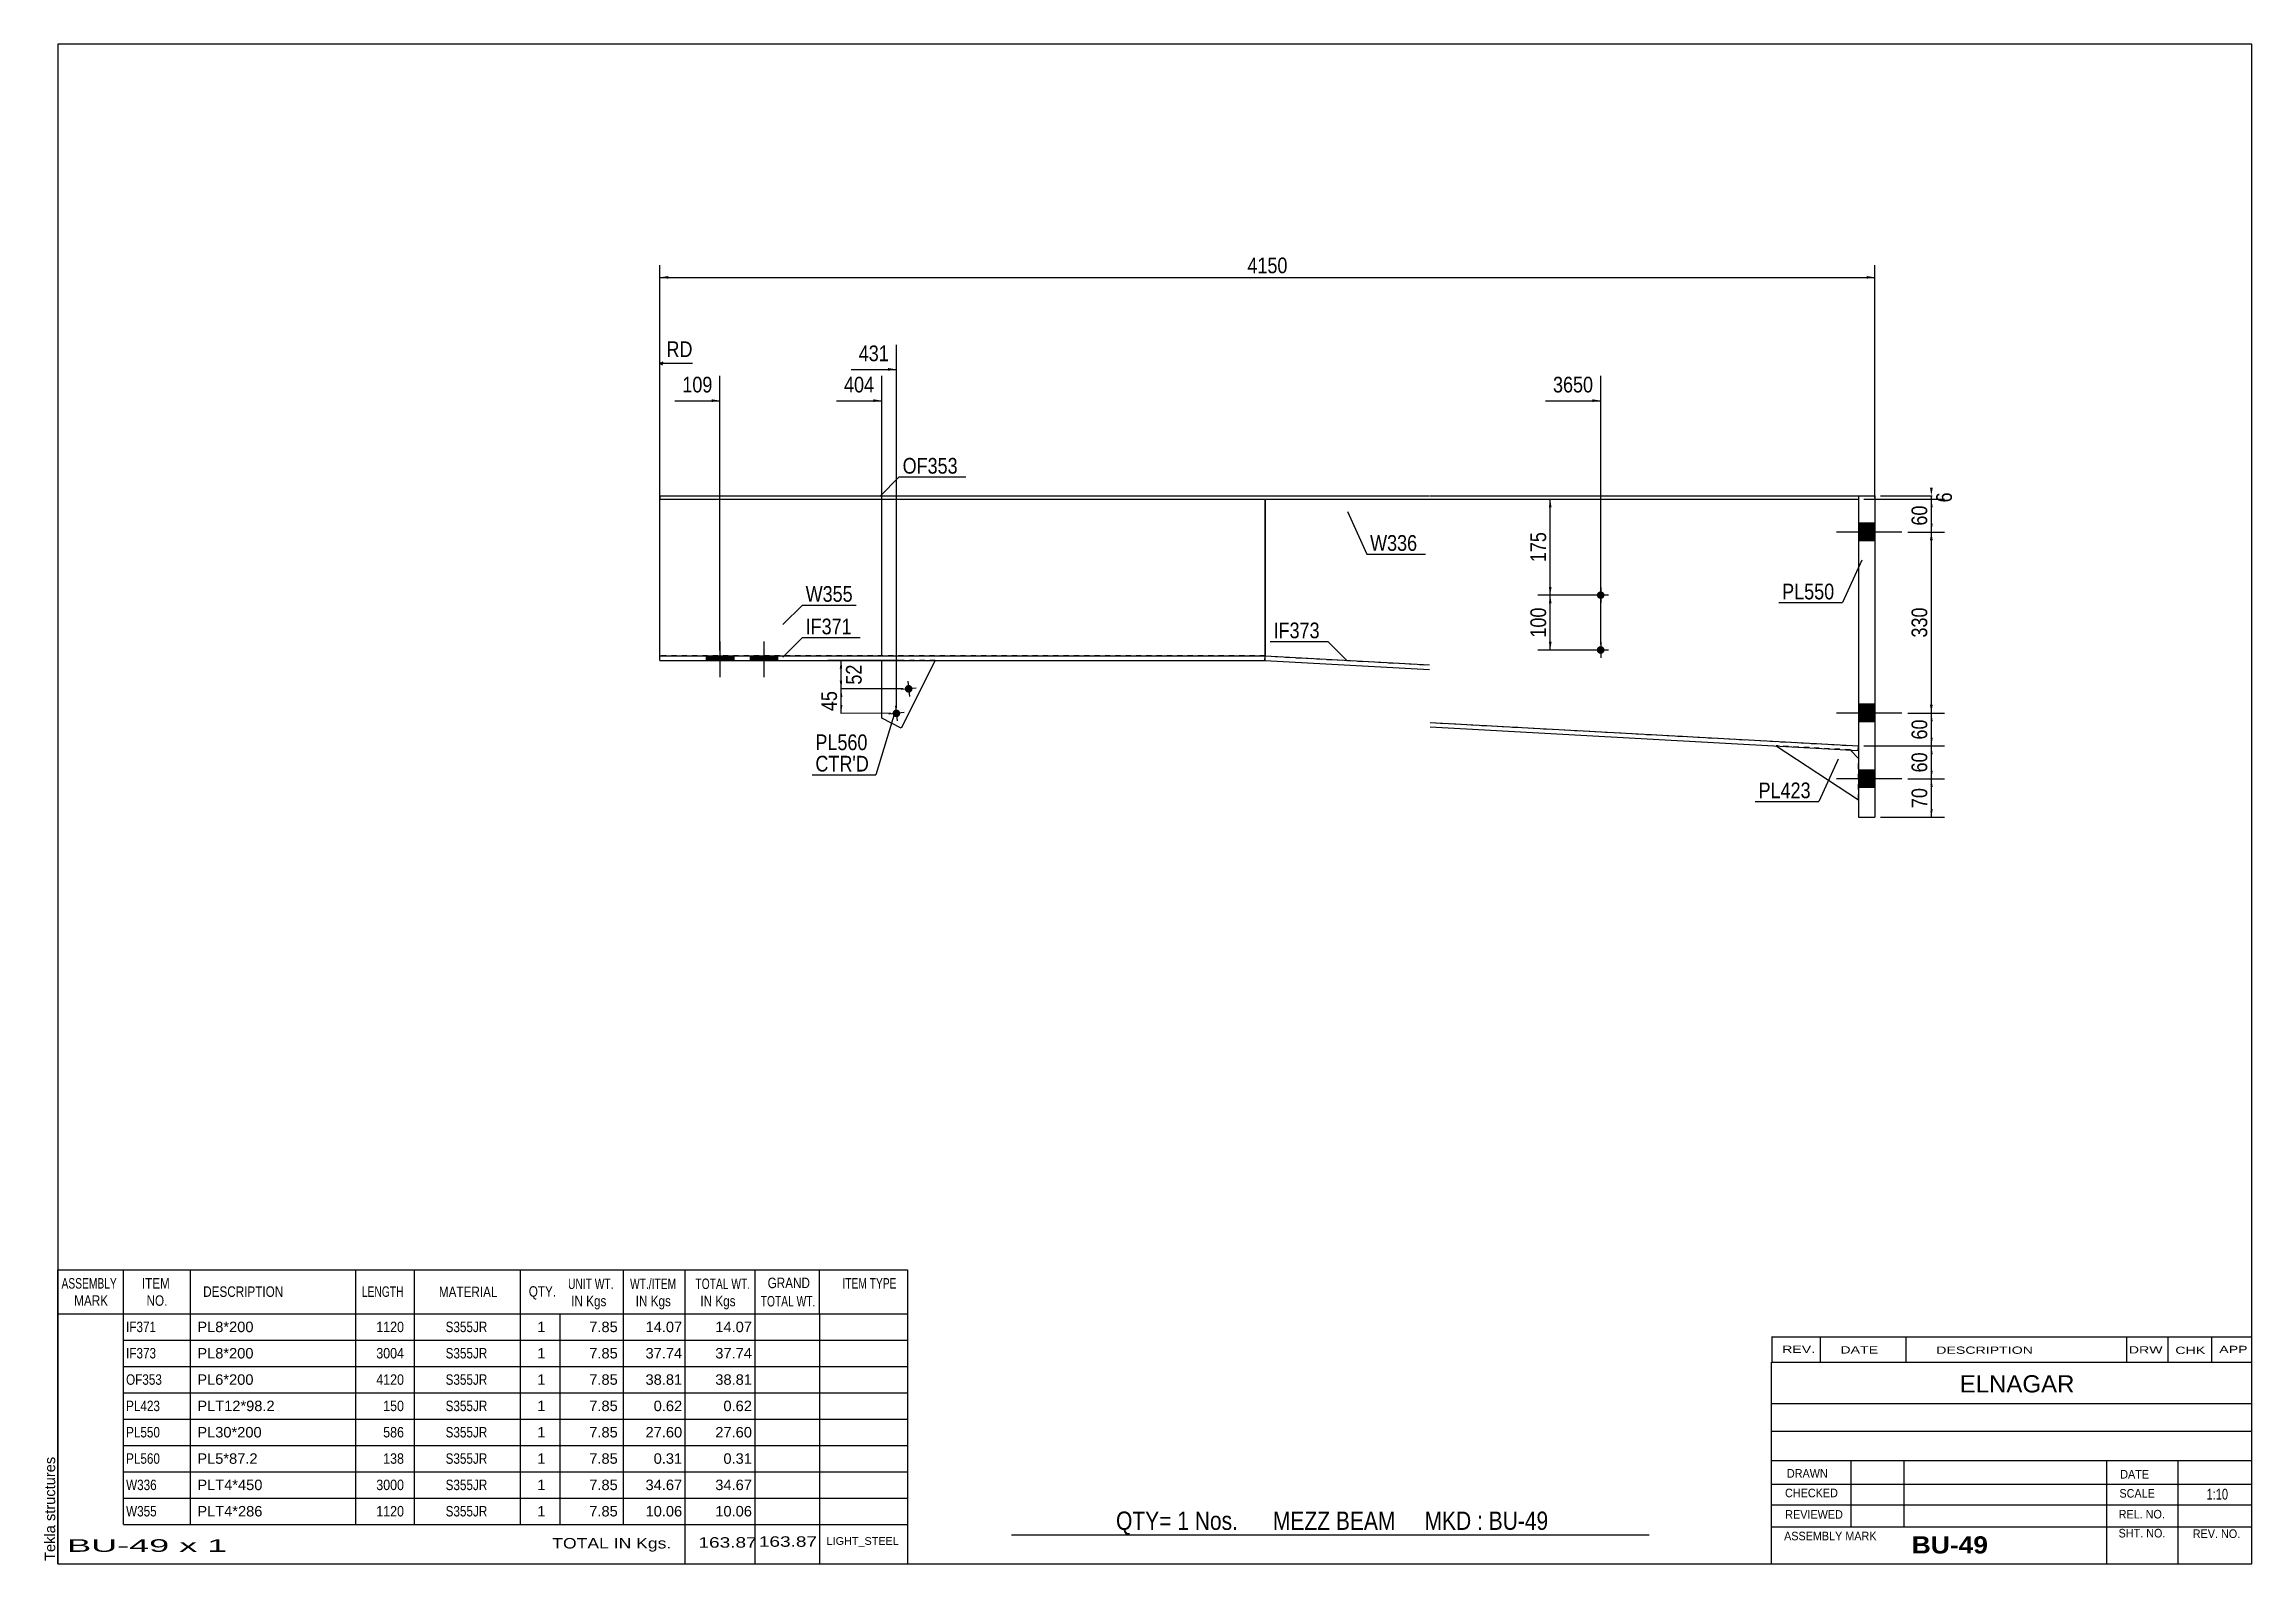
# Model space of a CAD drawing. Header units: millimetres. Extents: x -112 to 290, y -180 to 97.
import ezdxf

# ---------------------------------------------------------------- set-up
doc = ezdxf.new("R2010")
doc.units = ezdxf.units.MM
doc.linetypes.add('DXK_LINE_DOT1', pattern=[1.8814, 0.9407, -0.9407])
doc.styles.add('Arial', font='ARIAL.TTF', dxfattribs={"height": 0.2})
doc.styles.add('Arial Bold', font='ARIALBD.TTF', dxfattribs={"height": 0.2})
doc.styles.add('Arial Narrow', font='ARIALN.TTF', dxfattribs={"height": 0.2})

# ---------------------------------------------------------------- blocks, each defined once
blk = doc.blocks.new('Unknown-627317620-1211')
at = {"color": 5, "linetype": 'Continuous'}
for p, q in [((290.23, 97.23), (-109.77, 97.23)), ((-109.77, 97.23), (-109.77, -179.77)), ((290.23, -179.77), (290.23, 97.23)), ((-109.77, -179.77), (290.23, -179.77))]:
    blk.add_line(p, q, dxfattribs=at)
at = {"color": 174, "linetype": 'Continuous', "style": 'Arial'}
blk.add_text('Tekla structures', height=1.9102, rotation=90, dxfattribs=at).set_placement((-110.27, -179.27))
blk = doc.blocks.new('Bolt-627317620-1271 - 1232')
at = {"linetype": 'Continuous'}
for points in [[(172.21, -3.21, -1), (170.81, -3.21, -1)], [(172.21, -13.21, -1), (170.81, -13.21, -1)]]:
    blk.add_hatch(color=3, dxfattribs=at).paths.add_polyline_path(points)
at = {"color": 3, "linetype": 'Continuous'}
for p, q in [((172.91, -3.21), (170.11, -3.21)), ((171.51, -1.81), (171.51, -4.61)), ((171.51, -11.81), (171.51, -14.61)), ((172.91, -13.21), (170.11, -13.21))]:
    blk.add_line(p, q, dxfattribs=at)
blk = doc.blocks.new('Bolt-627317620-1272 - 1232')
at = {"linetype": 'Continuous'}
blk.add_hatch(color=3, dxfattribs=at).paths.add_polyline_path([(43.8, -24.68, -1), (42.41, -24.83, -1)])
at = {"color": 3, "linetype": 'Continuous'}
for p, q in [((42.96, -23.36), (43.25, -26.15)), ((44.5, -24.61), (41.71, -24.9))]:
    blk.add_line(p, q, dxfattribs=at)
blk = doc.blocks.new('Bolt-627317620-1273 - 1232')
at = {"linetype": 'Continuous'}
blk.add_hatch(color=3, dxfattribs=at).paths.add_polyline_path([(46.04, -20.21, -1), (44.64, -20.36, -1)])
at = {"color": 3, "linetype": 'Continuous'}
for p, q in [((45.19, -18.89), (45.48, -21.68)), ((46.73, -20.14), (43.95, -20.43))]:
    blk.add_line(p, q, dxfattribs=at)
blk = doc.blocks.new('Bolt-627317620-1274 - 1232')
at = {"linetype": 'Continuous'}
for points in [[(218.51, 9.9), (218.51, 6.7), (221.51, 6.7), (221.51, 9.9)], [(218.51, 9.9), (218.51, 6.7), (221.51, 6.7), (221.51, 9.9)], [(218.51, -23.1), (218.51, -26.3), (221.51, -26.3), (221.51, -23.1)], [(218.51, -23.1), (218.51, -26.3), (221.51, -26.3), (221.51, -23.1)], [(218.51, -35.1), (218.51, -38.3), (221.51, -38.3), (221.51, -35.1)], [(218.51, -35.1), (218.51, -38.3), (221.51, -38.3), (221.51, -35.1)]]:
    blk.add_hatch(color=3, dxfattribs=at).paths.add_polyline_path(points)
at = {"color": 3, "linetype": 'Continuous'}
for p, q in [((226.41, 8.3), (214.51, 8.3)), ((226.41, 8.3), (214.51, 8.3)), ((221.51, 9.9), (218.51, 9.9)), ((221.51, 9.9), (218.51, 9.9)), ((221.51, 6.7), (218.51, 6.7)), ((221.51, 6.7), (218.51, 6.7)), ((221.51, -23.1), (218.51, -23.1)), ((221.51, -23.1), (218.51, -23.1)), ((226.41, -24.7), (214.51, -24.7)), ((226.41, -24.7), (214.51, -24.7)), ((221.51, -26.3), (218.51, -26.3)), ((221.51, -26.3), (218.51, -26.3)), ((221.51, -35.1), (218.51, -35.1)), ((221.51, -35.1), (218.51, -35.1)), ((226.41, -36.7), (214.51, -36.7)), ((226.41, -36.7), (214.51, -36.7)), ((221.51, -38.3), (218.51, -38.3)), ((221.51, -38.3), (218.51, -38.3))]:
    blk.add_line(p, q, dxfattribs=at)
blk = doc.blocks.new('Bolt-627317620-1275 - 1232')
at = {"linetype": 'Continuous'}
for points in [[(13.5, -14.3), (8.5, -14.3), (8.5, -15.1), (13.5, -15.1)], [(13.5, -14.3), (8.5, -14.3), (8.5, -15.1), (13.5, -15.1)], [(21.5, -14.3), (16.5, -14.3), (16.5, -15.1), (21.5, -15.1)], [(21.5, -14.3), (16.5, -14.3), (16.5, -15.1), (21.5, -15.1)]]:
    blk.add_hatch(color=3, dxfattribs=at).paths.add_polyline_path(points)
at = {"color": 3, "linetype": 'Continuous'}
for p, q in [((11, -18.16), (11, -11.66)), ((11, -18.16), (11, -11.66)), ((19, -18.16), (19, -11.66)), ((19, -18.16), (19, -11.66)), ((8.5, -15.1), (8.5, -14.3)), ((8.5, -15.1), (8.5, -14.3)), ((13.5, -15.1), (13.5, -14.3)), ((13.5, -15.1), (13.5, -14.3)), ((16.5, -15.1), (16.5, -14.3)), ((16.5, -15.1), (16.5, -14.3)), ((21.5, -15.1), (21.5, -14.3)), ((21.5, -15.1), (21.5, -14.3))]:
    blk.add_line(p, q, dxfattribs=at)
blk = doc.blocks.new('Part-627317620-1291 - 1232')
at = {"color": 2, "linetype": 'Continuous'}
for p, q in [((0, -14.3), (0, 14.3)), ((110.31, 14.3), (110.31, -14.3))]:
    blk.add_line(p, q, dxfattribs=at)
at = {"color": 7, "linetype": 'DXK_LINE_DOT1'}
for p, q in [((0, 14.3), (80.17, 14.3)), ((80.27, 14.3), (110.31, 14.3)), ((80.17, -14.3), (0, -14.3)), ((110.31, -14.3), (80.27, -14.3))]:
    blk.add_line(p, q, dxfattribs=at)
blk = doc.blocks.new('Part-627317620-1344 - 1232')
at = {"color": 2, "linetype": 'Continuous'}
for p, q in [((40.42, -25.65), (40.42, -15.1)), ((50.17, -15.1), (44, -27.44)), ((44, -27.44), (40.42, -25.65))]:
    blk.add_line(p, q, dxfattribs=at)
at = {"color": 7, "linetype": 'DXK_LINE_DOT1'}
blk.add_line((50.17, -15.1), (40.42, -15.1), dxfattribs=at)
blk = doc.blocks.new('Part-627317620-1366 - 1232')
at = {"color": 2, "linetype": 'Continuous'}
for p, q in [((203.53, -30.68), (218.51, -40.5)), ((218.51, -33), (217.01, -31.42))]:
    blk.add_line(p, q, dxfattribs=at)
at = {"color": 7, "linetype": 'DXK_LINE_DOT1'}
for p, q in [((217.01, -31.42), (203.53, -30.68)), ((218.51, -40.5), (218.51, -33))]:
    blk.add_line(p, q, dxfattribs=at)
blk = doc.blocks.new('Part-627317620-1388 - 1232')
at = {"color": 2, "linetype": 'Continuous'}
for p, q in [((218.51, 14.9), (221.51, 14.9)), ((218.51, 14.9), (218.51, -43.7)), ((221.51, 14.9), (221.51, -43.7)), ((218.51, -43.7), (221.51, -43.7))]:
    blk.add_line(p, q, dxfattribs=at)
blk = doc.blocks.new('Part-627317620-1410 - 1232')
at = {"color": 2, "linetype": 'Continuous'}
for p, q in [((110.27, -15.1), (110.31, -14.3)), ((110.27, -15.1), (140.31, -16.74)), ((110.31, -14.3), (140.31, -15.94)), ((140.41, -26.43), (218.51, -30.7)), ((140.41, -27.23), (218.47, -31.5)), ((218.47, -31.5), (218.51, -30.7))]:
    blk.add_line(p, q, dxfattribs=at)
blk = doc.blocks.new('Part-627317620-1432 - 1232')
at = {"color": 2, "linetype": 'Continuous'}
for p, q in [((0, -15.1), (0, -14.3)), ((0, -14.3), (80.17, -14.3)), ((0, -15.1), (80.17, -15.1)), ((80.27, -14.3), (110.31, -14.3)), ((80.27, -15.1), (110.31, -15.1)), ((110.31, -15.1), (110.31, -14.3))]:
    blk.add_line(p, q, dxfattribs=at)
blk = doc.blocks.new('Part-627317620-1454 - 1232')
at = {"color": 2, "linetype": 'Continuous'}
blk.add_line((110.31, -14.3), (110.31, 14.3), dxfattribs=at)
at = {"color": 7, "linetype": 'DXK_LINE_DOT1'}
for p, q in [((110.31, 14.3), (140.31, 14.3)), ((140.41, 14.3), (218.51, 14.3)), ((218.51, 14.3), (218.51, -30.7)), ((110.31, -14.3), (140.31, -15.94)), ((140.41, -26.43), (218.51, -30.7))]:
    blk.add_line(p, q, dxfattribs=at)
blk = doc.blocks.new('Part-627317620-1476 - 1232')
at = {"color": 2, "linetype": 'Continuous'}
for p, q in [((0, 14.9), (0, 14.3)), ((0, 14.9), (80.17, 14.9)), ((0, 14.3), (80.17, 14.3)), ((80.27, 14.9), (140.31, 14.9)), ((80.27, 14.3), (140.31, 14.3)), ((140.41, 14.9), (218.51, 14.9)), ((140.41, 14.3), (218.51, 14.3)), ((218.51, 14.9), (218.51, 14.3))]:
    blk.add_line(p, q, dxfattribs=at)
blk = doc.blocks.new('StraightDimension-627317620-2605 - 1232')
at = {"linetype": 'Continuous'}
for points in [[(231.55, -38.2), (231.8, -36.7), (232.05, -38.2)], [(232.05, -42.2), (231.8, -43.7), (231.55, -42.2)]]:
    blk.add_hatch(color=7, dxfattribs=at).paths.add_polyline_path(points)
at = {"color": 7, "linetype": 'Continuous'}
for p, q in [((227.51, -36.7), (234.2, -36.7)), ((231.8, -43.7), (231.8, -36.7)), ((222.51, -43.7), (234.2, -43.7))]:
    blk.add_line(p, q, dxfattribs=at)
at = {"color": 0}
blk.add_wipeout([(231.65, -37.77), (227.45, -37.77), (227.45, -42.63), (231.65, -42.63)], dxfattribs=at)
at = {"color": 3, "style": 'Arial Narrow'}
blk.add_text('70', height=2.863, rotation=90.0002, dxfattribs=at).set_placement((231.05, -42.03))
blk = doc.blocks.new('StraightDimension-627317620-2603 - 1232')
at = {"linetype": 'Continuous'}
for points in [[(231.55, -26.2), (231.8, -24.7), (232.05, -26.2)], [(232.05, -29.2), (231.8, -30.7), (231.55, -29.2)]]:
    blk.add_hatch(color=7, dxfattribs=at).paths.add_polyline_path(points)
at = {"color": 7, "linetype": 'Continuous'}
for p, q in [((227.51, -24.7), (234.2, -24.7)), ((231.8, -30.7), (231.8, -24.7)), ((219.51, -30.7), (234.2, -30.7))]:
    blk.add_line(p, q, dxfattribs=at)
at = {"color": 0}
blk.add_wipeout([(231.65, -25.27), (227.45, -25.27), (227.45, -30.13), (231.65, -30.13)], dxfattribs=at)
at = {"color": 3, "style": 'Arial Narrow'}
blk.add_text('60', height=2.863, rotation=90.0002, dxfattribs=at).set_placement((231.05, -29.53))
blk = doc.blocks.new('StraightDimension-627317620-1954 - 1232')
at = {"linetype": 'Continuous'}
for points in [[(32.77, -16.6), (33.02, -15.1), (33.27, -16.6)], [(33.27, -18.78), (33.02, -20.28), (32.77, -18.78)]]:
    blk.add_hatch(color=7, dxfattribs=at).paths.add_polyline_path(points)
at = {"color": 7, "linetype": 'Continuous'}
for p, q in [((43.66, -15.1), (30.62, -15.1)), ((33.02, -20.28), (33.02, -15.1)), ((44.34, -20.28), (30.62, -20.28))]:
    blk.add_line(p, q, dxfattribs=at)
at = {"color": 0}
blk.add_wipeout([(37.37, -15.26), (33.17, -15.26), (33.17, -20.12), (37.37, -20.12)], dxfattribs=at)
at = {"color": 3, "style": 'Arial Narrow'}
blk.add_text('52', height=2.863, rotation=89.9945, dxfattribs=at).set_placement((36.77, -19.52))
blk = doc.blocks.new('StraightDimension-627317620-1508 - 1232')
at = {"linetype": 'Continuous'}
blk.add_hatch(color=7, dxfattribs=at).paths.add_polyline_path([(9.44, 32.49), (10.94, 32.24), (9.44, 31.99)])
at = {"color": 7, "linetype": 'Continuous'}
for p, q in [((10.94, -13.3), (10.94, 36.74)), ((2.71, 32.24), (10.94, 32.24))]:
    blk.add_line(p, q, dxfattribs=at)
at = {"color": 0, "linetype": 'Continuous'}
blk.add_wipeout([(6.53, 39.59), (6.53, 43.79), (0.59, 43.79), (0.59, 39.59)], dxfattribs=at)
at = {"color": 7, "linetype": 'Continuous'}
for p, q in [((0, 15.9), (0, 43.49)), ((0.5, 39.24), (0, 38.99)), ((0.5, 38.74), (0, 38.99))]:
    blk.add_line(p, q, dxfattribs=at)
at = {"color": 3, "linetype": 'Continuous', "style": 'Arial Narrow'}
blk.add_text('RD', height=2.863, dxfattribs=at).set_placement((1.19, 40.19))
at = {"color": 0}
blk.add_wipeout([(10.17, 33.14), (10.17, 37.34), (3.48, 37.34), (3.48, 33.14)], dxfattribs=at)
at = {"color": 7, "linetype": 'Continuous'}
blk.add_line((5.93, 38.99), (0, 38.99), dxfattribs=at)
at = {"color": 3, "style": 'Arial Narrow'}
blk.add_text('109', height=2.863, dxfattribs=at).set_placement((4.08, 33.74))
blk = doc.blocks.new('StraightDimension-627317620-1535 - 1232')
at = {"linetype": 'Continuous'}
blk.add_hatch(color=7, dxfattribs=at).paths.add_polyline_path([(38.92, 32.49), (40.42, 32.24), (38.92, 31.99)])
at = {"color": 7, "linetype": 'Continuous'}
for p, q in [((40.42, -14.1), (40.42, 36.74)), ((32.19, 32.24), (40.42, 32.24))]:
    blk.add_line(p, q, dxfattribs=at)
at = {"color": 0}
blk.add_wipeout([(39.65, 33.14), (39.65, 37.34), (32.96, 37.34), (32.96, 33.14)], dxfattribs=at)
at = {"color": 3, "style": 'Arial Narrow'}
blk.add_text('404', height=2.863, dxfattribs=at).set_placement((33.56, 33.74))
blk = doc.blocks.new('StraightDimension-627317620-1556 - 1232')
at = {"linetype": 'Continuous'}
blk.add_hatch(color=7, dxfattribs=at).paths.add_polyline_path([(41.6, 38.19), (43.1, 37.94), (41.6, 37.69)])
at = {"color": 7, "linetype": 'Continuous'}
for p, q in [((43.1, -23.76), (43.1, 42.44)), ((34.87, 37.94), (43.1, 37.94))]:
    blk.add_line(p, q, dxfattribs=at)
at = {"color": 0}
blk.add_wipeout([(42.33, 38.84), (42.33, 43.04), (35.64, 43.04), (35.64, 38.84)], dxfattribs=at)
at = {"color": 3, "style": 'Arial Narrow'}
blk.add_text('431', height=2.863, dxfattribs=at).set_placement((36.24, 39.44))
blk = doc.blocks.new('StraightDimension-627317620-1955 - 1232')
at = {"linetype": 'Continuous'}
for points in [[(32.77, -21.78), (33.02, -20.28), (33.27, -21.78)], [(33.27, -23.25), (33.02, -24.75), (32.77, -23.25)]]:
    blk.add_hatch(color=7, dxfattribs=at).paths.add_polyline_path(points)
at = {"color": 7, "linetype": 'Continuous'}
for p, q in [((44.34, -20.28), (30.77, -20.28)), ((33.02, -24.75), (33.02, -20.28)), ((42.1, -24.76), (30.77, -24.75))]:
    blk.add_line(p, q, dxfattribs=at)
at = {"color": 0}
blk.add_wipeout([(32.87, -20.09), (28.67, -20.09), (28.67, -24.95), (32.87, -24.95)], dxfattribs=at)
at = {"color": 3, "style": 'Arial Narrow'}
blk.add_text('45', height=2.863, rotation=89.9945, dxfattribs=at).set_placement((32.27, -24.35))
blk = doc.blocks.new('StraightDimension-627317620-1572 - 1232')
at = {"linetype": 'Continuous'}
blk.add_hatch(color=7, dxfattribs=at).paths.add_polyline_path([(170.01, 32.49), (171.51, 32.24), (170.01, 31.99)])
at = {"color": 7, "linetype": 'Continuous'}
for p, q in [((171.51, -12.21), (171.51, 36.74)), ((161.45, 32.24), (171.51, 32.24))]:
    blk.add_line(p, q, dxfattribs=at)
at = {"color": 0}
blk.add_wipeout([(170.73, 33.14), (170.73, 37.34), (162.22, 37.34), (162.22, 33.14)], dxfattribs=at)
at = {"color": 3, "style": 'Arial Narrow'}
blk.add_text('3650', height=2.863, dxfattribs=at).set_placement((162.82, 33.74))
blk = doc.blocks.new('StraightDimension-627317620-1638 - 1232')
at = {"linetype": 'Continuous'}
for points in [[(162.06, 12.8), (162.31, 14.3), (162.56, 12.8)], [(162.56, -1.71), (162.31, -3.21), (162.06, -1.71)]]:
    blk.add_hatch(color=7, dxfattribs=at).paths.add_polyline_path(points)
at = {"color": 7, "linetype": 'Continuous'}
for p, q in [((111.31, 14.3), (164.71, 14.3)), ((162.31, -3.21), (162.31, 14.3)), ((170.51, -3.21), (160.06, -3.21))]:
    blk.add_line(p, q, dxfattribs=at)
at = {"color": 0}
blk.add_wipeout([(162.16, 8.89), (157.96, 8.89), (157.96, 2.2), (162.16, 2.2)], dxfattribs=at)
at = {"color": 3, "style": 'Arial Narrow'}
blk.add_text('175', height=2.863, rotation=90.0002, dxfattribs=at).set_placement((161.56, 2.8))
blk = doc.blocks.new('StraightDimension-627317620-1639 - 1232')
at = {"linetype": 'Continuous'}
for points in [[(162.06, -4.71), (162.31, -3.21), (162.56, -4.71)], [(162.56, -11.71), (162.31, -13.21), (162.06, -11.71)]]:
    blk.add_hatch(color=7, dxfattribs=at).paths.add_polyline_path(points)
at = {"color": 7, "linetype": 'Continuous'}
for p, q in [((170.51, -3.21), (160.06, -3.21)), ((162.31, -13.21), (162.31, -3.21)), ((170.51, -13.21), (160.06, -13.21))]:
    blk.add_line(p, q, dxfattribs=at)
at = {"color": 0}
blk.add_wipeout([(162.16, -4.87), (157.96, -4.87), (157.96, -11.55), (162.16, -11.55)], dxfattribs=at)
at = {"color": 3, "style": 'Arial Narrow'}
blk.add_text('100', height=2.863, rotation=90.0002, dxfattribs=at).set_placement((161.56, -10.95))
blk = doc.blocks.new('StraightDimension-627317620-1673 - 1232')
at = {"linetype": 'Continuous'}
for points in [[(1.5, 54.47), (0, 54.72), (1.5, 54.97)], [(220.01, 54.97), (221.51, 54.72), (220.01, 54.47)]]:
    blk.add_hatch(color=7, dxfattribs=at).paths.add_polyline_path(points)
at = {"color": 7, "linetype": 'Continuous'}
for p, q in [((0, 14.1), (0, 56.97)), ((221.51, 14.5), (221.51, 56.97)), ((0, 54.72), (221.51, 54.72))]:
    blk.add_line(p, q, dxfattribs=at)
at = {"color": 0}
blk.add_wipeout([(115.01, 54.87), (115.01, 59.07), (106.5, 59.07), (106.5, 54.87)], dxfattribs=at)
at = {"color": 3, "style": 'Arial Narrow'}
blk.add_text('4150', height=2.863, dxfattribs=at).set_placement((107.1, 55.47))
blk = doc.blocks.new('StraightDimension-627317620-2600 - 1232')
at = {"linetype": 'Continuous'}
for points in [[(232.05, 16.4), (231.8, 14.9), (231.55, 16.4)], [(231.55, 12.8), (231.8, 14.3), (232.05, 12.8)]]:
    blk.add_hatch(color=7, dxfattribs=at).paths.add_polyline_path(points)
at = {"color": 7, "linetype": 'Continuous'}
for p, q in [((219.51, 14.3), (234.05, 14.3)), ((222.51, 14.9), (234.05, 14.9)), ((231.8, 14.3), (231.8, 14.9))]:
    blk.add_line(p, q, dxfattribs=at)
at = {"color": 0}
blk.add_wipeout([(236.15, 16.11), (231.95, 16.11), (231.95, 13.09), (236.15, 13.09)], dxfattribs=at)
at = {"color": 3, "style": 'Arial Narrow'}
blk.add_text('6', height=2.86, rotation=90.0002, dxfattribs=at).set_placement((235.55, 13.69))
blk = doc.blocks.new('StraightDimension-627317620-2601 - 1232')
at = {"linetype": 'Continuous'}
for points in [[(231.55, 12.8), (231.8, 14.3), (232.05, 12.8)], [(232.05, 9.8), (231.8, 8.3), (231.55, 9.8)]]:
    blk.add_hatch(color=7, dxfattribs=at).paths.add_polyline_path(points)
at = {"color": 7, "linetype": 'Continuous'}
for p, q in [((219.51, 14.3), (234.2, 14.3)), ((231.8, 8.3), (231.8, 14.3)), ((227.51, 8.3), (234.2, 8.3))]:
    blk.add_line(p, q, dxfattribs=at)
at = {"color": 0}
blk.add_wipeout([(231.65, 13.73), (227.45, 13.73), (227.45, 8.87), (231.65, 8.87)], dxfattribs=at)
at = {"color": 3, "style": 'Arial Narrow'}
blk.add_text('60', height=2.863, rotation=90.0002, dxfattribs=at).set_placement((231.05, 9.47))
blk = doc.blocks.new('StraightDimension-627317620-2602 - 1232')
at = {"linetype": 'Continuous'}
for points in [[(231.55, 6.8), (231.8, 8.3), (232.05, 6.8)], [(232.05, -23.2), (231.8, -24.7), (231.55, -23.2)]]:
    blk.add_hatch(color=7, dxfattribs=at).paths.add_polyline_path(points)
at = {"color": 7, "linetype": 'Continuous'}
for p, q in [((227.51, 8.3), (234.2, 8.3)), ((231.8, -24.7), (231.8, 8.3)), ((227.51, -24.7), (234.2, -24.7))]:
    blk.add_line(p, q, dxfattribs=at)
at = {"color": 0}
blk.add_wipeout([(231.65, -4.86), (227.45, -4.86), (227.45, -11.54), (231.65, -11.54)], dxfattribs=at)
at = {"color": 3, "style": 'Arial Narrow'}
blk.add_text('330', height=2.863, rotation=90.0002, dxfattribs=at).set_placement((231.05, -10.94))
blk = doc.blocks.new('StraightDimension-627317620-2604 - 1232')
at = {"linetype": 'Continuous'}
for points in [[(231.55, -32.2), (231.8, -30.7), (232.05, -32.2)], [(232.05, -35.2), (231.8, -36.7), (231.55, -35.2)]]:
    blk.add_hatch(color=7, dxfattribs=at).paths.add_polyline_path(points)
at = {"color": 7, "linetype": 'Continuous'}
for p, q in [((219.51, -30.7), (234.2, -30.7)), ((231.8, -36.7), (231.8, -30.7)), ((227.51, -36.7), (234.2, -36.7))]:
    blk.add_line(p, q, dxfattribs=at)
at = {"color": 0}
blk.add_wipeout([(231.65, -31.27), (227.45, -31.27), (227.45, -36.13), (231.65, -36.13)], dxfattribs=at)
at = {"color": 3, "style": 'Arial Narrow'}
blk.add_text('60', height=2.863, rotation=90.0002, dxfattribs=at).set_placement((231.05, -35.53))
blk = doc.blocks.new('CBS_CALLOFF-627317620-2842')
at = {"color": 7, "linetype": 'Continuous'}
blk.add_line((64.11, -174.5), (180.34, -174.52), dxfattribs=at)
at = {"color": 3, "linetype": 'Continuous', "style": 'Arial Narrow'}
blk.add_text('QTY= 1 Nos.      MEZZ BEAM     MKD : BU-49', height=3.3405, dxfattribs=at).set_placement((83.15, -173.61))
blk = doc.blocks.new('CBS_BOM-627317620-2841')
at = {"color": 7, "linetype": 'Continuous'}
for p, q in [((-109.8, -134.2), (-109.8, -126.2)), ((-109.79, -126.2), (45.12, -126.2)), ((-97.8, -134.2), (-97.8, -126.2)), ((-85.61, -134.2), (-85.61, -126.2)), ((-55.44, -134.2), (-55.44, -126.2)), ((-44.76, -134.2), (-44.76, -126.2)), ((-25.45, -134.2), (-25.45, -126.2)), ((-6.65, -134.2), (-6.65, -126.2)), ((4.57, -134.2), (4.57, -126.2)), ((17.35, -134.2), (17.35, -126.2)), ((29.1, -134.2), (29.1, -126.2)), ((45.13, -126.21), (45.12, -134.19)), ((-109.8, -134.2), (45.13, -134.2)), ((-109.8, -139), (-109.8, -134.2)), ((-97.8, -139), (-97.8, -134.2)), ((-85.61, -139), (-85.61, -134.2)), ((-55.44, -139), (-55.44, -134.2)), ((-44.76, -139), (-44.76, -134.2)), ((-25.45, -139), (-25.45, -134.2)), ((-18.18, -139), (-18.18, -134.2)), ((-6.65, -139), (-6.65, -134.2)), ((4.57, -139), (4.57, -134.2)), ((17.35, -139), (17.35, -134.2)), ((29.12, -139), (29.12, -134.2)), ((45.13, -134.2), (45.13, -139)), ((-109.8, -143.8), (-109.8, -139)), ((-97.8, -139), (45.12, -139)), ((-97.8, -143.8), (-97.8, -139)), ((-85.61, -143.8), (-85.61, -139)), ((-55.44, -143.8), (-55.44, -139)), ((-44.76, -143.8), (-44.76, -139)), ((-25.45, -143.8), (-25.45, -139)), ((-18.18, -143.8), (-18.18, -139)), ((-6.65, -143.8), (-6.65, -139)), ((4.57, -143.8), (4.57, -139)), ((17.35, -143.8), (17.35, -139)), ((29.12, -143.8), (29.12, -139)), ((45.13, -139), (45.13, -143.8)), ((-109.8, -148.6), (-109.8, -143.8)), ((-97.8, -143.8), (45.12, -143.8)), ((-97.8, -148.6), (-97.8, -143.8)), ((-85.61, -148.6), (-85.61, -143.8)), ((-55.44, -148.6), (-55.44, -143.8)), ((-44.76, -148.6), (-44.76, -143.8)), ((-25.45, -148.6), (-25.45, -143.8)), ((-18.18, -148.6), (-18.18, -143.8)), ((-6.65, -148.6), (-6.65, -143.8)), ((4.57, -148.6), (4.57, -143.8)), ((17.35, -148.6), (17.35, -143.8)), ((29.12, -148.6), (29.12, -143.8)), ((45.13, -143.8), (45.13, -148.6)), ((-109.8, -153.4), (-109.8, -148.6)), ((-97.8, -148.6), (45.12, -148.6)), ((-97.8, -153.4), (-97.8, -148.6)), ((-85.61, -153.4), (-85.61, -148.6)), ((-55.44, -153.4), (-55.44, -148.6)), ((-44.76, -153.4), (-44.76, -148.6)), ((-25.45, -153.4), (-25.45, -148.6)), ((-18.18, -153.4), (-18.18, -148.6)), ((-6.65, -153.4), (-6.65, -148.6)), ((4.57, -153.4), (4.57, -148.6)), ((17.35, -153.4), (17.35, -148.6)), ((29.12, -153.4), (29.12, -148.6)), ((45.13, -148.6), (45.13, -153.4)), ((-109.8, -158.2), (-109.8, -153.4)), ((-97.8, -153.4), (45.12, -153.4)), ((-97.8, -158.2), (-97.8, -153.4)), ((-85.61, -158.2), (-85.61, -153.4)), ((-55.44, -158.2), (-55.44, -153.4)), ((-44.76, -158.2), (-44.76, -153.4)), ((-25.45, -158.2), (-25.45, -153.4)), ((-18.18, -158.2), (-18.18, -153.4)), ((-6.65, -158.2), (-6.65, -153.4)), ((4.57, -158.2), (4.57, -153.4)), ((17.35, -158.2), (17.35, -153.4)), ((29.12, -158.2), (29.12, -153.4)), ((45.13, -153.4), (45.13, -158.2)), ((-109.8, -163), (-109.8, -158.2)), ((-97.8, -158.2), (45.12, -158.2)), ((-97.8, -163), (-97.8, -158.2)), ((-85.61, -163), (-85.61, -158.2)), ((-55.44, -163), (-55.44, -158.2)), ((-44.76, -163), (-44.76, -158.2)), ((-25.45, -163), (-25.45, -158.2)), ((-18.18, -163), (-18.18, -158.2)), ((-6.65, -163), (-6.65, -158.2)), ((4.57, -163), (4.57, -158.2)), ((17.35, -163), (17.35, -158.2)), ((29.12, -163), (29.12, -158.2)), ((45.13, -158.2), (45.13, -163)), ((-109.8, -167.8), (-109.8, -163)), ((-97.8, -163), (45.12, -163)), ((-97.8, -167.8), (-97.8, -163)), ((-85.61, -167.8), (-85.61, -163)), ((-55.44, -167.8), (-55.44, -163)), ((-44.76, -167.8), (-44.76, -163)), ((-25.45, -167.8), (-25.45, -163)), ((-18.18, -167.8), (-18.18, -163)), ((-6.65, -167.8), (-6.65, -163)), ((4.57, -167.8), (4.57, -163)), ((17.35, -167.8), (17.35, -163)), ((29.12, -167.8), (29.12, -163)), ((45.13, -163), (45.13, -167.8)), ((-109.8, -172.6), (-109.8, -167.8)), ((-97.8, -167.8), (45.12, -167.8)), ((-97.8, -172.6), (-97.8, -167.8)), ((-85.61, -172.6), (-85.61, -167.8)), ((-55.44, -172.6), (-55.44, -167.8)), ((-44.76, -172.6), (-44.76, -167.8)), ((-25.45, -172.6), (-25.45, -167.8)), ((-18.18, -172.6), (-18.18, -167.8)), ((-6.65, -172.6), (-6.65, -167.8)), ((4.57, -172.6), (4.57, -167.8)), ((17.35, -172.6), (17.35, -167.8)), ((29.12, -172.6), (29.12, -167.8)), ((45.13, -167.8), (45.13, -172.6)), ((-109.8, -179.8), (-109.8, -172.62)), ((-97.8, -172.6), (45.12, -172.6)), ((4.57, -179.8), (4.57, -172.62)), ((17.35, -179.8), (17.35, -172.62)), ((29.16, -179.8), (29.16, -172.62)), ((45.13, -172.6), (45.13, -179.8)), ((-109.8, -179.8), (45.13, -179.8))]:
    blk.add_line(p, q, dxfattribs=at)
at = {"color": 3, "linetype": 'Continuous', "style": 'Arial'}
for s, height, width, p in [('ASSEMBLY', 1.91, 0.7, (-109.11, -129.62)), ('ITEM', 1.91, 0.8, (-94.47, -129.62)), ('UNIT WT.', 1.91, 0.7, (-16.76, -129.7)), ('WT./ITEM', 1.91, 0.7, (-5.46, -129.7)), ('TOTAL WT.', 1.91, 0.7, (6.47, -129.7)), ('GRAND', 1.91, 0.8, (19.63, -129.54)), ('ITEM TYPE', 1.91, 0.7, (33.26, -129.62)), ('MARK', 1.91, 0.8, (-106.8, -132.76)), ('NO.', 1.91, 0.8, (-93.61, -132.76)), ('DESCRIPTION', 1.9102, 0.8, (-83.28, -131.13)), ('LENGTH', 1.91, 0.7, (-54.34, -131.13)), ('MATERIAL', 1.91, 0.8, (-40.31, -131.18)), ('QTY.', 1.91, 0.8, (-23.92, -131.1)), ('IN Kgs', 1.91, 0.8, (-16.18, -132.84)), ('IN Kgs', 1.91, 0.8, (-4.42, -132.84)), ('IN Kgs', 1.91, 0.8, (7.37, -132.84)), ('TOTAL WT.', 1.91, 0.7, (18.37, -132.88))]:
    blk.add_text(s, height=height, dxfattribs=dict(at, width=width)).set_placement(p)
at = {"color": 7, "linetype": 'Continuous', "style": 'Arial'}
for s, width, p in [('IF371', 0.8, (-97.34, -137.56)), ('1120', 0.85, (-51.72, -137.56)), ('S355JR', 0.8, (-39.08, -137.56)), ('IF373', 0.8, (-97.34, -142.36)), ('3004', 0.85, (-51.72, -142.36)), ('S355JR', 0.8, (-39.08, -142.36)), ('OF353', 0.8, (-97.34, -147.16)), ('4120', 0.85, (-51.72, -147.16)), ('S355JR', 0.8, (-39.08, -147.16)), ('PL423', 0.8, (-97.34, -151.96)), ('150', 0.85, (-50.46, -151.96)), ('S355JR', 0.8, (-39.08, -151.96)), ('PL550', 0.8, (-97.34, -156.76)), ('586', 0.85, (-50.46, -156.76)), ('S355JR', 0.8, (-39.08, -156.76)), ('PL560', 0.8, (-97.34, -161.56)), ('138', 0.85, (-50.46, -161.56)), ('S355JR', 0.8, (-39.08, -161.56)), ('W336', 0.8, (-97.34, -166.36)), ('3000', 0.85, (-51.72, -166.36)), ('S355JR', 0.8, (-39.08, -166.36)), ('W355', 0.8, (-97.34, -171.16)), ('1120', 0.85, (-51.72, -171.16)), ('S355JR', 0.8, (-39.08, -171.16))]:
    blk.add_text(s, height=1.91, dxfattribs=dict(at, width=width)).set_placement(p)
for s, p in [('PL8*200', (-84.35, -137.56)), ('1', (-22.36, -137.56)), ('7.85', (-12.89, -137.56)), ('14.07', (-2.63, -137.56)), ('14.07', (10.09, -137.56)), ('PL8*200', (-84.35, -142.36)), ('1', (-22.36, -142.36)), ('7.85', (-12.89, -142.36)), ('37.74', (-2.63, -142.36)), ('37.74', (10.09, -142.36)), ('PL6*200', (-84.35, -147.16)), ('1', (-22.36, -147.16)), ('7.85', (-12.89, -147.16)), ('38.81', (-2.63, -147.16)), ('38.81', (10.09, -147.16)), ('PLT12*98.2', (-84.35, -151.96)), ('1', (-22.36, -151.96)), ('7.85', (-12.89, -151.96)), ('0.62', (-1.15, -151.96)), ('0.62', (11.57, -151.96)), ('PL30*200', (-84.35, -156.76)), ('1', (-22.36, -156.76)), ('7.85', (-12.89, -156.76)), ('27.60', (-2.63, -156.76)), ('27.60', (10.09, -156.76)), ('PL5*87.2', (-84.35, -161.56)), ('1', (-22.36, -161.56)), ('7.85', (-12.89, -161.56)), ('0.31', (-1.15, -161.56)), ('0.31', (11.57, -161.56)), ('PLT4*450', (-84.35, -166.36)), ('1', (-22.36, -166.36)), ('7.85', (-12.89, -166.36)), ('34.67', (-2.63, -166.36)), ('34.67', (10.09, -166.36)), ('PLT4*286', (-84.35, -171.16)), ('1', (-22.36, -171.16)), ('7.85', (-12.89, -171.16)), ('10.06', (-2.63, -171.16)), ('10.06', (10.09, -171.16))]:
    blk.add_text(s, height=1.91, dxfattribs=at).set_placement(p)
at = {"color": 6, "linetype": 'Continuous', "style": 'Arial'}
for s, height, width, p in [('BU-49 x 1', 2.292, 2.05, (-108.08, -177.61)), ('TOTAL IN Kgs.', 1.9102, 1.2, (-19.64, -177)), ('163.87', 1.91, 1.3, (7.02, -176.85)), ('163.87', 1.91, 1.3, (18.03, -176.69))]:
    blk.add_text(s, height=height, dxfattribs=dict(at, width=width)).set_placement(p)
blk.add_text('LIGHT_STEEL', height=1.4135, dxfattribs=at).set_placement((30.38, -176.34))
blk = doc.blocks.new('CBS_NAME_BLOG-627317620-2843')
at = {"color": 7, "linetype": 'Continuous'}
for p, q in [((202.64, -143.02), (290.16, -143.02)), ((202.64, -179.72), (202.64, -143.02)), ((202.64, -150.55), (290.16, -150.55)), ((202.72, -155.61), (290.23, -155.61)), ((202.64, -160.98), (290.16, -160.98)), ((217.17, -173.08), (217.17, -160.99)), ((226.85, -173.06), (226.85, -160.99)), ((263.77, -179.72), (263.77, -160.99)), ((276.82, -179.72), (276.82, -160.98)), ((202.64, -169.02), (290.16, -169.02)), ((202.65, -165.28), (290.23, -165.26)), ((202.64, -173.07), (290.16, -173.07)), ((202.64, -179.77), (290.23, -179.77))]:
    blk.add_line(p, q, dxfattribs=at)
at = {"color": 3, "linetype": 'Continuous', "style": 'Arial'}
blk.add_text('ELNAGAR', height=3.133, dxfattribs=at).set_placement((236.97, -148.55))
at = {"color": 3, "linetype": 'Continuous'}
for s, height, style, width, p in [('DRAWN', 1.566, 'Arial', 0.9, (205.47, -164.09)), ('DATE', 1.566, 'Arial', 0.9, (266.24, -164.25)), ('CHECKED', 1.566, 'Arial', 0.9, (205.13, -167.66)), ('SCALE', 1.566, 'Arial', 0.9, (266.09, -167.73)), ('1:10', 1.957, 'Arial Narrow', 0.9, (281.97, -168.08)), ('REVIEWED', 1.566, 'Arial', 0.9, (205.16, -171.58)), ('REL. NO.', 1.566, 'Arial', 0.9, (265.95, -171.53)), ('ASSEMBLY MARK', 1.5663, 'Arial', 0.9, (204.95, -175.51)), ('BU-49', 3.131, 'Arial Bold', 1.1, (228.22, -177.91)), ('SHT. NO.', 1.566, 'Arial', 0.9, (265.94, -174.99)), ('REV. NO.', 1.566, 'Arial', 0.9, (279.47, -175.09))]:
    blk.add_text(s, height=height, dxfattribs=dict(at, style=style, width=width)).set_placement(p)
blk = doc.blocks.new('CBS_REVISION-627317620-2844')
at = {"color": 7, "linetype": 'Continuous'}
for p, q in [((202.73, -138.38), (202.73, -143.02)), ((202.73, -138.39), (290.23, -138.39)), ((211.52, -138.39), (211.52, -143.02)), ((227.12, -138.39), (227.12, -142.95)), ((267.37, -138.39), (267.37, -143.01)), ((274.92, -138.39), (274.92, -143.02)), ((282.86, -138.39), (282.86, -143.02)), ((202.73, -143.02), (290.22, -143.02))]:
    blk.add_line(p, q, dxfattribs=at)
at = {"color": 7, "style": 'Arial Narrow', "width": 1.7}
for s, height, p in [('REV.', 1.326, (204.59, -141.34)), ('DATE', 1.326, (215.21, -141.46)), ('DESCRIPTION', 1.3257, (232.69, -141.51)), ('DRW', 1.326, (267.8, -141.45)), ('CHK', 1.326, (276.29, -141.54)), ('APP', 1.326, (284.29, -141.38))]:
    blk.add_text(s, height=height, dxfattribs=at).set_placement(p)
blk = doc.blocks.new('Mark-627317620-1384 - 1232')
at = {"color": 0}
blk.add_wipeout([(214.1, -3.98), (214.1, -0.98), (204.6, -0.98), (204.6, -3.98)], dxfattribs=at)
blk.add_wipeout([(214.1, -3.98), (214.1, -0.98), (204.6, -0.98), (204.6, -3.98)], dxfattribs=at)
at = {"color": 7, "linetype": 'Continuous'}
for p in [(219.14, 3.15), (204, -4.58)]:
    blk.add_line(p, (215.6, -4.58), dxfattribs=at)
at = {"color": 3, "style": 'Arial Narrow'}
blk.add_text('PL550', height=2.863, dxfattribs=at).set_placement((204.6, -3.98))
blk = doc.blocks.new('Mark-627317620-1287 - 1232')
at = {"color": 0}
blk.add_wipeout([(35.15, -4.42), (35.15, -1.42), (26.56, -1.42), (26.56, -4.42)], dxfattribs=at)
blk.add_wipeout([(35.15, -4.42), (35.15, -1.42), (26.56, -1.42), (26.56, -4.42)], dxfattribs=at)
at = {"color": 7, "linetype": 'Continuous'}
for p, q in [((22.43, -8.55), (25.96, -5.02)), ((25.96, -5.02), (35.75, -5.02))]:
    blk.add_line(p, q, dxfattribs=at)
at = {"color": 3, "style": 'Arial Narrow'}
blk.add_text('W355', height=2.863, dxfattribs=at).set_placement((26.56, -4.42))
blk = doc.blocks.new('Mark-627317620-1340 - 1232')
at = {"color": 0}
blk.add_wipeout([(37.85, -31.46), (37.85, -28.46), (28.34, -28.46), (28.34, -31.46)], dxfattribs=at)
blk.add_wipeout([(37.85, -31.46), (37.85, -28.46), (28.34, -28.46), (28.34, -31.46)], dxfattribs=at)
blk.add_wipeout([(38.1, -35.36), (38.1, -32.36), (28.34, -32.36), (28.34, -35.36)], dxfattribs=at)
blk.add_wipeout([(38.1, -35.36), (38.1, -32.36), (28.34, -32.36), (28.34, -35.36)], dxfattribs=at)
at = {"color": 7, "linetype": 'Continuous'}
for p in [(42.88, -24.33), (27.74, -35.96)]:
    blk.add_line(p, (39.35, -35.96), dxfattribs=at)
at = {"color": 3, "style": 'Arial Narrow'}
blk.add_text('PL560', height=2.863, dxfattribs=at).set_placement((28.34, -31.46))
at = {"color": 1, "style": 'Arial Narrow'}
blk.add_text("CTR'D", height=2.863, dxfattribs=at).set_placement((28.34, -35.36))
blk = doc.blocks.new('Mark-627317620-1472 - 1232')
at = {"color": 0}
blk.add_wipeout([(54.29, 18.94), (54.29, 21.94), (44.24, 21.94), (44.24, 18.94)], dxfattribs=at)
blk.add_wipeout([(54.29, 18.94), (54.29, 21.94), (44.24, 21.94), (44.24, 18.94)], dxfattribs=at)
at = {"color": 7, "linetype": 'Continuous'}
for p, q in [((40.11, 14.8), (43.64, 18.34)), ((43.64, 18.34), (55.79, 18.34))]:
    blk.add_line(p, q, dxfattribs=at)
at = {"color": 3, "style": 'Arial Narrow'}
blk.add_text('OF353', height=2.863, dxfattribs=at).set_placement((44.24, 18.94))
blk = doc.blocks.new('Mark-627317620-1362 - 1232')
at = {"color": 0}
blk.add_wipeout([(209.8, -40.23), (209.8, -37.23), (200.3, -37.23), (200.3, -40.23)], dxfattribs=at)
blk.add_wipeout([(209.8, -40.23), (209.8, -37.23), (200.3, -37.23), (200.3, -40.23)], dxfattribs=at)
at = {"color": 7, "linetype": 'Continuous'}
for p in [(214.84, -33.1), (199.7, -40.83)]:
    blk.add_line(p, (211.3, -40.83), dxfattribs=at)
at = {"color": 3, "style": 'Arial Narrow'}
blk.add_text('PL423', height=2.863, dxfattribs=at).set_placement((200.3, -40.23))
blk = doc.blocks.new('Mark-627317620-1406 - 1232')
at = {"color": 0}
blk.add_wipeout([(120.28, -11.07), (120.28, -8.07), (111.87, -8.07), (111.87, -11.07)], dxfattribs=at)
blk.add_wipeout([(120.28, -11.07), (120.28, -8.07), (111.87, -8.07), (111.87, -11.07)], dxfattribs=at)
at = {"color": 7, "linetype": 'Continuous'}
for p in [(111.27, -11.67), (125.31, -15.2)]:
    blk.add_line(p, (121.78, -11.67), dxfattribs=at)
at = {"color": 3, "style": 'Arial Narrow'}
blk.add_text('IF373', height=2.863, dxfattribs=at).set_placement((111.87, -11.07))
blk = doc.blocks.new('Mark-627317620-1428 - 1232')
at = {"color": 0}
blk.add_wipeout([(34.97, -10.35), (34.97, -7.35), (26.56, -7.35), (26.56, -10.35)], dxfattribs=at)
blk.add_wipeout([(34.97, -10.35), (34.97, -7.35), (26.56, -7.35), (26.56, -10.35)], dxfattribs=at)
at = {"color": 7, "linetype": 'Continuous'}
for p, q in [((22.43, -14.49), (25.96, -10.95)), ((25.96, -10.95), (36.47, -10.95))]:
    blk.add_line(p, q, dxfattribs=at)
at = {"color": 3, "style": 'Arial Narrow'}
blk.add_text('IF371', height=2.863, dxfattribs=at).set_placement((26.56, -10.35))
blk = doc.blocks.new('Mark-627317620-1450 - 1232')
at = {"color": 0}
blk.add_wipeout([(138.06, 4.87), (138.06, 7.87), (129.47, 7.87), (129.47, 4.87)], dxfattribs=at)
blk.add_wipeout([(138.06, 4.87), (138.06, 7.87), (129.47, 7.87), (129.47, 4.87)], dxfattribs=at)
at = {"color": 7, "linetype": 'Continuous'}
for p, q in [((125.34, 12.01), (128.87, 4.27)), ((128.87, 4.27), (139.56, 4.27))]:
    blk.add_line(p, q, dxfattribs=at)
at = {"color": 3, "style": 'Arial Narrow'}
blk.add_text('W336', height=2.863, dxfattribs=at).set_placement((129.47, 4.87))

msp = doc.modelspace()

# ---------------------------------------------------------------- block references
for name in ['Unknown-627317620-1211', 'Part-627317620-1476 - 1232', 'Part-627317620-1291 - 1232', 'Part-627317620-1454 - 1232', 'Part-627317620-1388 - 1232', 'Bolt-627317620-1274 - 1232', 'Bolt-627317620-1271 - 1232', 'Bolt-627317620-1275 - 1232', 'Part-627317620-1432 - 1232', 'Part-627317620-1344 - 1232', 'Part-627317620-1410 - 1232', 'Bolt-627317620-1273 - 1232', 'Bolt-627317620-1272 - 1232', 'Part-627317620-1366 - 1232', 'CBS_BOM-627317620-2841', 'CBS_REVISION-627317620-2844', 'CBS_NAME_BLOG-627317620-2843', 'CBS_CALLOFF-627317620-2842']:
    msp.add_blockref(name, (0, 0))

# ---------------------------------------------------------------- next in the draw order: block references
for name in ['StraightDimension-627317620-1508 - 1232', 'StraightDimension-627317620-1572 - 1232', 'Mark-627317620-1384 - 1232', 'Mark-627317620-1406 - 1232', 'StraightDimension-627317620-1954 - 1232', 'StraightDimension-627317620-2603 - 1232', 'Mark-627317620-1362 - 1232', 'StraightDimension-627317620-2605 - 1232']:
    msp.add_blockref(name, (0, 0))

# ---------------------------------------------------------------- next in the draw order: block references
for name in ['StraightDimension-627317620-1535 - 1232', 'StraightDimension-627317620-1638 - 1232', 'StraightDimension-627317620-2604 - 1232']:
    msp.add_blockref(name, (0, 0))

# ---------------------------------------------------------------- next in the draw order: block references
for name in ['StraightDimension-627317620-1556 - 1232', 'Mark-627317620-1450 - 1232', 'StraightDimension-627317620-1639 - 1232']:
    msp.add_blockref(name, (0, 0))

# ---------------------------------------------------------------- next in the draw order: block references
for name in ['StraightDimension-627317620-1673 - 1232', 'Mark-627317620-1287 - 1232', 'StraightDimension-627317620-1955 - 1232']:
    msp.add_blockref(name, (0, 0))

# ---------------------------------------------------------------- next in the draw order: block references
for name in ['Mark-627317620-1472 - 1232', 'StraightDimension-627317620-2600 - 1232', 'Mark-627317620-1428 - 1232', 'Mark-627317620-1340 - 1232']:
    msp.add_blockref(name, (0, 0))

# ---------------------------------------------------------------- next in the draw order: block references
msp.add_blockref('StraightDimension-627317620-2601 - 1232', (0, 0))

# ---------------------------------------------------------------- next in the draw order: block references
msp.add_blockref('StraightDimension-627317620-2602 - 1232', (0, 0))

doc.saveas('drawing.dxf')
